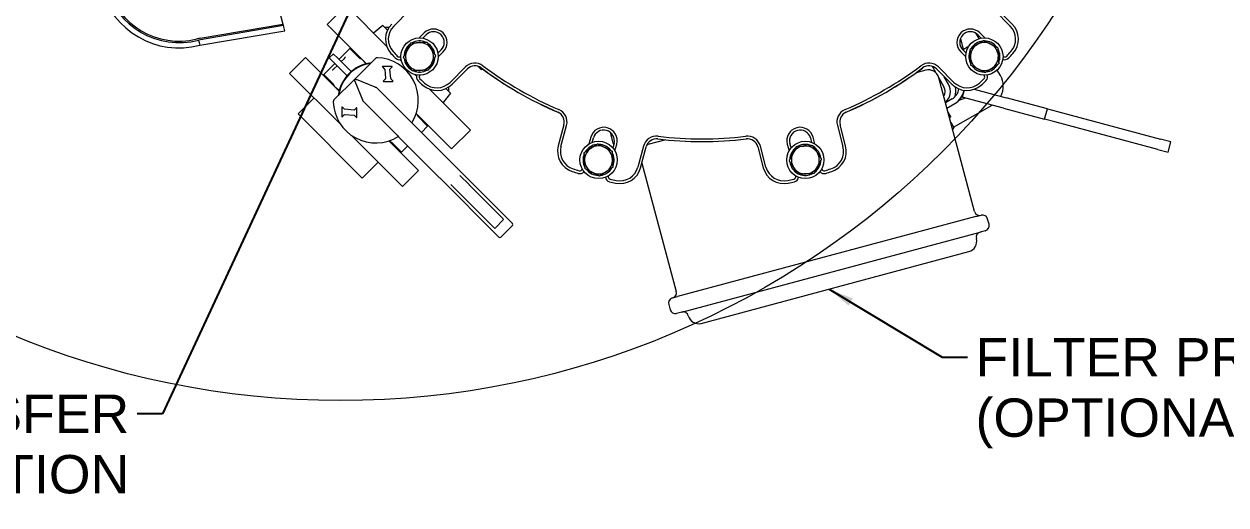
# Model space of a CAD drawing. Header units: inches. Extents: x 15 to 402, y 6 to 258.
# Drawn here: x 47.8 to 104.2, y 166 to 188.6 of the extents above; entities that cross this region are included whole.
import ezdxf

# ---------------------------------------------------------------- set-up
doc = ezdxf.new("R2010")
doc.units = ezdxf.units.IN
doc.header["$LTSCALE"] = 12
doc.header["$MEASUREMENT"] = 0
doc.layers.add('Symbol (ANSI)', color=7, linetype='Continuous', lineweight=25)
doc.layers.add('Visible', color=7, linetype='Continuous', lineweight=18)
doc.styles.add('MEMCOR Medium', font='arial.ttf')
doc.dimstyles.new('Default (ANSI)$7', dxfattribs={"dimscale": 12, "dimtxt": 0.15, "dimasz": 0.098425, "dimexe": 0.125, "dimexo": 0.0625, "dimgap": 0.031496, "dimtad": 0, "dimtih": 1, "dimtoh": 1, "dimdec": 4, "dimrnd": 1e-08, "dimzin": 3, "dimdsep": 46, "dimlunit": 5, "dimtxsty": 'MEMCOR Medium', "dimcen": 0.09, "dimdle": 0.393701, "dimclrd": 256, "dimclre": 256, "dimclrt": 256, "dimadec": 0, "dimazin": 1, "dimtfac": 0.8, "dimtofl": 0, "dimtmove": 0, "dimatfit": 3, "dimfxl": 1, "dimfrac": 1, "dimtolj": 1, "dimtzin": 4, "dimlwd": -1, "dimlwe": -1, "dimarcsym": 0})

msp = doc.modelspace()

# ---------------------------------------------------------------- linework, layer by layer
at = {"layer": 'Visible'}
for p, q in [((59.39641, 190.66558), (59.94881, 188.60399)), ((62.02792, 188.58747), (62.8061, 189.36565)), ((64.82353, 187.55962), (62.97282, 189.41033)), ((65.14758, 188.51808), (65.86888, 189.23938)), ((93.36552, 189.23938), (94.08681, 188.51808)), ((94.17874, 188.61001), (93.45744, 189.3313)), ((59.96737, 188.53472), (55.99037, 187.85891)), ((56.06164, 187.94344), (59.94881, 188.60399)), ((59.94881, 188.60399), (59.96737, 188.53472)), ((60.03236, 188.29218), (59.96737, 188.53472)), ((63.8681, 186.74729), (62.02792, 188.58747)), ((64.6398, 188.53531), (64.1952, 188.18795)), ((64.85428, 188.32083), (64.6398, 188.53531)), ((64.92774, 188.45312), (64.72199, 188.45312)), ((56.04349, 187.61435), (60.03236, 188.29218)), ((66.57461, 188.19149), (66.34428, 187.96116)), ((66.51458, 187.94761), (66.66654, 188.09957)), ((91.7457, 187.9204), (91.87614, 187.43358)), ((92.62639, 187.92554), (92.48873, 188.16397)), ((92.56786, 188.09957), (92.71981, 187.94761)), ((92.89011, 187.96116), (92.65978, 188.19149)), ((62.57844, 186.95125), (63.09345, 187.46626)), ((63.54467, 187.01503), (63.09345, 187.46626)), ((63.14913, 187.46626), (63.09345, 187.46626)), ((66.74858, 187.70394), (66.74535, 187.69759)), ((67.37364, 187.39246), (67.22169, 187.24051)), ((92.0127, 187.24051), (91.86075, 187.39246)), ((91.87614, 187.43358), (91.89683, 187.35638)), ((91.88055, 187.41716), (92.08615, 187.53586)), ((92.10486, 187.50347), (92.08615, 187.53586)), ((92.11825, 187.52727), (92.08615, 187.53586)), ((92.25637, 187.4745), (92.26272, 187.47127)), ((61.01251, 187.04173), (60.26121, 186.29043)), ((61.01251, 187.04173), (62.58753, 185.46672)), ((61.86855, 186.24137), (62.38357, 186.75638)), ((62.30022, 187.20163), (62.13318, 187.0346)), ((62.33021, 186.80973), (62.13318, 187.00676)), ((62.32805, 187.20163), (62.52509, 187.0046)), ((62.95817, 186.18178), (62.33021, 186.80973)), ((62.52509, 187.0046), (63.15304, 186.37665)), ((62.683, 186.84669), (62.81741, 186.9811)), ((64.28661, 186.99243), (63.32489, 186.03071)), ((65.51233, 186.87082), (65.44253, 186.94062)), ((65.48553, 187.10241), (65.48533, 187.10221)), ((67.23524, 187.0702), (67.46557, 187.30053)), ((91.76883, 187.30053), (91.99916, 187.0702)), ((93.74906, 187.10221), (93.74886, 187.10241)), ((60.26121, 186.29043), (62.66089, 183.89075)), ((61.86855, 186.24137), (62.31978, 185.79014)), ((61.86855, 186.18569), (61.86855, 186.24137)), ((62.35371, 186.5174), (62.48813, 186.65182)), ((64.61626, 186.60302), (64.72252, 186.49676)), ((65.06739, 186.62009), (64.62333, 186.62009)), ((64.72541, 186.49058), (64.7648, 186.05065)), ((65.00544, 186.0496), (64.96605, 186.48954)), ((64.96894, 186.4975), (65.07446, 186.60302)), ((66.2147, 186.16845), (66.1449, 186.23826)), ((66.37629, 186.21125), (66.37649, 186.21145)), ((68.51346, 186.5948), (67.79216, 185.8735)), ((67.88408, 185.78158), (68.60538, 186.50287)), ((69.27554, 186.46593), (69.11818, 186.62328)), ((69.27554, 186.46593), (69.316, 186.50639)), ((90.12103, 186.44566), (89.66984, 186.32477)), ((90.4229, 186.62709), (90.60019, 186.32002)), ((90.62901, 186.50287), (91.35031, 185.78158)), ((91.44223, 185.8735), (90.72094, 186.5948)), ((92.85791, 186.21145), (92.85811, 186.21125)), ((93.62881, 186.18929), (93.47699, 186.45225)), ((63.32489, 186.03071), (62.34239, 185.04821)), ((63.32121, 185.94218), (63.31167, 185.96583)), ((63.32682, 185.92828), (63.32121, 185.94218)), ((63.32682, 185.92828), (63.68122, 185.04999)), ((63.35846, 186.02739), (63.39263, 186.0136)), ((63.39263, 186.0136), (63.40653, 186.00799)), ((64.28483, 185.65359), (63.40653, 186.00799)), ((64.28483, 185.65359), (64.31805, 185.64019)), ((64.33225, 185.63446), (64.31805, 185.64019)), ((64.34556, 185.62565), (64.36067, 185.61054)), ((64.76191, 186.04268), (64.65639, 185.93716)), ((64.66346, 185.92009), (65.10752, 185.92009)), ((65.11459, 185.93716), (65.00833, 186.04342)), ((67.7272, 185.65367), (67.7272, 185.44791)), ((92.41573, 179.81359), (90.7334, 186.09211)), ((90.73482, 186.08683), (90.9752, 185.67047)), ((91.19171, 185.79547), (90.99404, 186.13785)), ((61.41026, 185.14138), (60.65896, 184.39008)), ((65.94009, 184.03112), (64.36067, 185.61054)), ((68.74543, 183.63772), (66.8337, 185.54945)), ((67.80939, 185.36572), (67.46203, 184.92112)), ((67.80939, 185.36572), (67.59491, 185.58021)), ((91.35658, 185.09392), (91.04853, 184.91606)), ((91.68887, 185.04205), (91.9831, 185.14305)), ((91.80199, 185.19158), (91.9831, 185.14305)), ((91.92078, 185.49806), (91.83621, 185.18241)), ((93.76806, 184.66478), (91.83621, 185.18241)), ((92.39966, 185.54907), (93.89747, 185.14774)), ((95.82932, 184.6301), (93.89747, 185.14774)), ((62.71472, 184.71148), (62.71472, 184.26742)), ((62.83805, 184.61229), (62.73179, 184.71855)), ((63.28417, 184.57002), (62.84423, 184.6094)), ((63.39765, 184.67842), (63.29213, 184.57291)), ((63.41472, 184.2273), (63.41472, 184.67135)), ((63.69463, 185.01677), (63.68122, 185.04999)), ((63.69463, 185.01677), (63.70036, 185.00257)), ((63.72427, 184.97415), (63.70917, 184.98925)), ((63.72427, 184.97415), (65.30369, 183.39472)), ((91.11551, 184.66606), (91.48158, 184.87741)), ((91.43071, 183.76551), (93.23546, 184.80748)), ((93.76806, 184.66478), (95.69991, 184.14714)), ((95.69991, 184.14714), (95.82932, 184.6301)), ((95.82932, 184.6301), (96.31228, 184.50069)), ((96.31228, 184.50069), (101.14191, 183.2066)), ((60.65896, 184.39008), (63.66416, 181.38488)), ((62.73179, 184.26035), (62.83731, 184.36587)), ((62.84527, 184.36876), (63.28521, 184.32937)), ((63.29139, 184.32648), (63.39765, 184.22022)), ((66.01105, 183.96016), (65.94009, 184.03112)), ((67.93833, 182.03288), (66.01105, 183.96016)), ((67.86155, 182.75384), (66.2057, 184.40969)), ((66.74034, 183.81937), (66.28911, 184.27059)), ((91.27747, 184.28094), (91.16782, 184.47085)), ((91.23555, 184.21806), (91.29421, 184.25193)), ((91.29282, 184.00435), (91.43836, 183.75226)), ((96.18287, 184.01773), (95.69991, 184.14714)), ((101.0125, 182.72363), (96.18287, 184.01773)), ((63.16483, 183.38681), (65.56451, 180.98713)), ((65.30369, 183.39472), (65.37466, 183.32376)), ((66.44609, 183.52512), (66.74034, 183.81937)), ((66.74034, 183.87505), (66.74034, 183.81937)), ((67.86155, 182.75384), (68.74543, 183.63772)), ((73.1371, 183.88648), (72.87309, 182.90117)), ((72.99866, 182.86753), (73.26267, 183.85284)), ((75.4554, 183.03366), (75.32496, 183.52048)), ((85.97172, 183.85284), (86.23573, 182.86753)), ((86.3613, 182.90117), (86.09729, 183.88648)), ((91.37082, 183.71326), (91.43836, 183.75226)), ((91.4211, 183.68779), (91.38346, 183.66606)), ((91.4211, 183.68779), (91.43836, 183.75226)), ((64.92513, 183.12912), (66.31581, 181.73843)), ((65.06422, 183.0457), (65.51544, 182.59448)), ((65.37466, 183.32376), (67.30194, 181.39648)), ((65.51544, 182.59448), (65.80969, 182.88873)), ((74.3978, 183.29821), (74.3135, 182.98357)), ((74.46775, 183.05699), (74.52337, 183.26456)), ((74.79223, 182.96296), (74.79261, 182.95585)), ((75.4893, 183.00574), (75.43368, 182.79817)), ((75.47609, 182.95645), (75.4554, 183.03366)), ((75.53056, 182.65746), (75.61487, 182.97209)), ((76.87523, 182.88485), (76.61122, 181.89955)), ((76.73679, 181.8659), (77.00081, 182.85121)), ((77.92053, 183.17655), (77.08103, 182.95161)), ((82.23359, 182.85121), (82.4976, 181.8659)), ((82.62317, 181.89955), (82.35916, 182.88485)), ((83.61952, 182.97209), (83.70383, 182.65746)), ((83.80071, 182.79817), (83.74509, 183.00574)), ((84.12873, 182.87898), (84.13262, 182.87301)), ((84.71102, 183.26456), (84.76664, 183.05699)), ((84.9209, 182.98357), (84.83659, 183.29821)), ((101.62487, 183.07719), (101.14191, 183.2066)), ((101.49546, 182.59422), (101.62487, 183.07719)), ((65.45977, 182.59448), (65.51544, 182.59448)), ((101.0125, 182.72363), (101.49546, 182.59422)), ((64.41546, 182.13618), (63.66416, 181.38488)), ((66.31581, 181.73843), (65.56451, 180.98713)), ((67.93833, 182.03288), (67.96326, 182.00795)), ((70.67725, 179.29396), (67.96326, 182.00795)), ((73.99917, 181.8105), (73.9991, 181.81022)), ((76.79555, 182.08519), (78.4098, 176.06072)), ((85.2353, 181.81022), (85.23522, 181.8105)), ((67.32687, 181.37155), (67.30194, 181.39648)), ((67.32687, 181.37155), (70.04085, 178.65757)), ((68.68444, 181.07464), (68.25439, 181.50469)), ((75.21616, 181.48411), (75.21624, 181.48438)), ((84.01816, 181.48438), (84.01823, 181.48411)), ((67.83013, 181.08042), (68.26017, 180.65038)), ((68.26926, 180.64129), (68.26017, 180.65038)), ((68.26926, 180.64129), (69.84816, 179.06239)), ((68.68444, 181.07464), (68.69353, 181.06555)), ((70.27243, 179.48665), (68.69353, 181.06555)), ((69.91887, 179.04824), (70.28657, 179.41594)), ((70.27243, 179.48665), (70.28657, 179.47251)), ((92.48043, 179.57211), (78.47451, 175.81924)), ((92.48043, 179.57211), (92.72191, 179.63682)), ((93.09281, 179.21856), (93.0281, 179.46004)), ((69.8623, 179.04824), (69.84816, 179.06239)), ((70.17166, 178.61161), (70.72321, 179.16315)), ((70.67725, 179.29396), (70.72321, 179.248)), ((78.66862, 175.09479), (92.67455, 178.84767)), ((92.91603, 178.91237), (92.67455, 178.84767)), ((70.08681, 178.61161), (70.04085, 178.65757)), ((79.58718, 174.56446), (92.14422, 177.92911)), ((78.23303, 175.75453), (78.47451, 175.81924)), ((78.05625, 175.44834), (78.12096, 175.20686)), ((78.66862, 175.09479), (78.42714, 175.03009))]:
    msp.add_line(p, q, dxfattribs=at)
for centre, radius in [((62.65597, 210.94167), 40), ((66.36038, 187.08631), 0.875), ((92.87401, 187.08631), 0.875), ((74.76487, 182.23398), 0.875), ((84.46953, 182.23398), 0.875)]:
    msp.add_circle(centre, radius, dxfattribs=at)
for centre, radius, start, end in [((55.0719, 191.29738), 3.80903, 195, 284.777991), ((55.0719, 191.29738), 3.55903, 195, 284.955366), ((55.0719, 191.29738), 3.48763, 195, 283.87298), ((65.76276, 187.9029), 1, 135, 221.921409), ((65.76276, 187.9029), 0.87, 135, 221.921409), ((93.47163, 187.9029), 0.87, 318.078591, 45), ((93.47163, 187.9029), 1, 318.078591, 45), ((56.41764, 185.84847), 2.125, 99.644175, 103.87298), ((67.02009, 187.74601), 0.63, 315, 135), ((67.02009, 187.74601), 0.5, 315, 135), ((92.2143, 187.74601), 0.63, 45, 225), ((92.2143, 187.74601), 0.5, 45, 225), ((79.6172, 200.34312), 19.49, 221.921409, 222.780972), ((66.36038, 187.08631), 0.7295, 127.099296, 178.981014), ((66.36038, 187.08631), 0.656, 153.040155, 213.040155), ((66.36038, 187.08631), 0.656, 93.040155, 153.040155), ((66.36038, 187.08631), 0.7295, 67.099296, 118.981014), ((66.36038, 187.08631), 0.656, 33.040155, 93.040155), ((66.36038, 187.08631), 0.7295, 57.850081, 58.981014), ((66.36038, 187.08631), 0.7295, 7.099296, 57.850081), ((66.36038, 187.08631), 0.656, 333.040155, 33.040155), ((92.87401, 187.08631), 0.7295, 157.099296, 208.981014), ((92.87401, 187.08631), 0.656, 123.040155, 183.040155), ((92.87401, 187.08631), 0.7295, 147.850081, 148.981014), ((92.87401, 187.08631), 0.7295, 97.099296, 147.850081), ((92.87401, 187.08631), 0.656, 63.040155, 123.040155), ((92.87401, 187.08631), 0.7295, 37.099296, 88.981014), ((92.87401, 187.08631), 0.656, 3.040155, 63.040155), ((92.87401, 187.08631), 0.7295, 337.099296, 28.981014), ((79.6172, 200.34312), 19.49, 317.219028, 318.078591), ((62.1471, 187.02068), 0.01969, 135, 225), ((62.31413, 187.18771), 0.01969, 45, 135), ((64.30445, 185.03037), 1.7715, 97.212687, 172.787313), ((64.30445, 185.03037), 1.75, 98.767952, 171.232048), ((64.02854, 186.81922), 0.06, 278.767952, 315), ((64.375, 186.90404), 0.125, 87.843643, 135), ((64.30445, 185.03037), 2, 328.002878, 87.843643), ((79.6172, 200.34312), 19.62, 221.921409, 222.780972), ((65.40048, 187.18706), 0.25, 222.780972, 292.261312), ((65.40048, 187.18706), 0.12, 222.780972, 315), ((66.36038, 187.08631), 0.7295, 187.099296, 238.981014), ((66.36038, 187.08631), 0.656, 273.040155, 333.040155), ((66.36038, 187.08631), 0.7295, 307.099296, 358.981014), ((68.95893, 186.14932), 0.63, 53.09675, 135), ((90.27546, 186.14932), 0.63, 45, 126.90325), ((92.87401, 187.08631), 0.656, 183.040155, 243.040155), ((92.87401, 187.08631), 0.656, 303.040155, 3.040155), ((93.83391, 187.18706), 0.25, 247.738688, 317.219028), ((93.83391, 187.18706), 0.12, 225, 317.219028), ((79.6172, 200.34312), 19.62, 317.219028, 318.078591), ((64.62333, 186.61009), 0.01, 90, 225), ((64.71545, 186.48969), 0.01, 5.116104, 45), ((64.97601, 186.49043), 0.01, 135, 185.116104), ((65.06739, 186.61009), 0.01, 315, 90), ((66.36038, 187.08631), 0.656, 213.040155, 273.040155), ((66.36038, 187.08631), 0.7295, 247.099296, 298.981014), ((66.46114, 186.1264), 0.25, 157.738688, 227.219028), ((66.46114, 186.1264), 0.12, 135, 227.219028), ((68.95893, 186.14932), 0.5, 53.09675, 135), ((79.6172, 200.34312), 17.25021, 233.049065, 246.950935), ((79.6172, 200.34312), 17.25, 233.09675, 246.90325), ((79.6172, 200.34312), 17.12, 233.09675, 246.90325), ((79.6172, 200.34312), 17.12, 293.09675, 306.90325), ((79.6172, 200.34312), 17.25021, 293.049065, 306.950935), ((79.6172, 200.34312), 17.25, 293.09675, 306.90325), ((90.27546, 186.14932), 0.5, 45, 126.90325), ((90.25044, 185.9627), 0.5, 15, 105), ((92.87401, 187.08631), 0.7295, 217.099296, 268.981014), ((92.87401, 187.08631), 0.656, 243.040155, 303.040155), ((92.77325, 186.1264), 0.12, 312.780972, 45), ((92.77325, 186.1264), 0.25, 312.780972, 22.261312), ((92.87401, 187.08631), 0.7295, 277.099296, 328.981014), ((92.76279, 185.68929), 1, 331.737167, 30), ((63.36731, 185.98828), 0.06, 173.64323, 201.974508), ((63.36731, 185.98828), 0.06, 135.253209, 173.64323), ((63.33601, 185.97175), 0.06, 85.95981, 100.682393), ((64.31728, 185.59736), 0.04, 45, 68.025492), ((64.66346, 185.93009), 0.01, 135, 270), ((64.75484, 186.04975), 0.01, 315, 5.116104), ((65.0154, 186.0505), 0.01, 185.116104, 225), ((65.10752, 185.93009), 0.01, 270, 45), ((79.6172, 200.34312), 19.62, 227.219028, 228.078591), ((79.6172, 200.34312), 19.49, 227.219028, 228.078591), ((67.17698, 186.48869), 1, 228.078591, 315), ((67.17698, 186.48869), 0.87, 228.078591, 315), ((90.59415, 185.45047), 0.44, 328.088317, 30), ((90.59415, 185.45047), 0.69, 310.824489, 30), ((92.05742, 186.48869), 1, 225, 311.921409), ((92.05742, 186.48869), 0.87, 225, 311.921409), ((90.59415, 185.45047), 0.94, 345.107156, 12.258169), ((79.6172, 200.34312), 19.49, 311.921409, 312.780972), ((79.6172, 200.34312), 19.62, 311.921409, 312.780972), ((62.5156, 185.30627), 0.06, 315, 351.232048), ((91.03158, 185.65683), 0.65, 300, 351.850458), ((91.03158, 185.65683), 0.9, 300, 349.868562), ((91.03158, 185.65683), 0.9, 316.914066, 328.87238), ((62.43077, 184.95982), 0.125, 135, 182.156357), ((64.30445, 185.03037), 2, 182.156357, 301.997122), ((62.72472, 184.71148), 0.01, 45, 180), ((62.84512, 184.61936), 0.01, 225, 264.883896), ((63.28506, 184.57998), 0.01, 264.883896, 315), ((63.40472, 184.67135), 0.01, 0, 135), ((63.73745, 185.01754), 0.04, 201.974508, 225), ((72.65414, 184.01589), 0.63, 345, 66.90325), ((86.58025, 184.01589), 0.63, 113.09675, 195), ((62.72472, 184.26742), 0.01, 180, 315), ((62.84438, 184.3588), 0.01, 84.883896, 135), ((63.28432, 184.31941), 0.01, 45, 84.883896), ((63.40472, 184.2273), 0.01, 225, 0), ((72.65414, 184.01589), 0.5, 345, 66.90325), ((86.58025, 184.01589), 0.5, 113.09675, 195), ((75.00634, 183.13515), 0.63, 345, 165), ((75.00634, 183.13515), 0.5, 345, 165), ((84.22806, 183.13515), 0.63, 15, 195), ((84.22806, 183.13515), 0.5, 15, 195), ((73.83902, 182.64236), 1, 165, 251.921409), ((73.83902, 182.64236), 0.87, 165, 251.921409), ((74.76487, 182.23398), 0.7295, 97.099296, 148.981014), ((74.76487, 182.23398), 0.656, 63.040155, 123.040155), ((74.76487, 182.23398), 0.7295, 87.850081, 88.981014), ((74.76487, 182.23398), 0.7295, 37.099296, 87.850081), ((74.76487, 182.23398), 0.656, 3.040155, 63.040155), ((77.48377, 182.7218), 0.63, 83.09675, 165), ((77.48377, 182.7218), 0.5, 83.09675, 165), ((77.21044, 182.46864), 0.5, 105, 110.932883), ((79.6172, 200.34312), 17.25021, 263.049065, 276.950935), ((79.6172, 200.34312), 17.25, 263.09675, 276.90325), ((79.6172, 200.34312), 17.12, 263.09675, 276.90325), ((81.75063, 182.7218), 0.63, 15, 96.90325), ((81.75063, 182.7218), 0.5, 15, 96.90325), ((84.46953, 182.23398), 0.7295, 127.099296, 178.981014), ((84.46953, 182.23398), 0.656, 93.040155, 153.040155), ((84.46953, 182.23398), 0.7295, 117.850081, 118.981014), ((84.46953, 182.23398), 0.7295, 67.099296, 117.850081), ((84.46953, 182.23398), 0.656, 33.040155, 93.040155), ((84.46953, 182.23398), 0.7295, 7.099296, 58.981014), ((85.39538, 182.64236), 0.87, 288.078591, 15), ((85.39538, 182.64236), 1, 288.078591, 15), ((74.76487, 182.23398), 0.7295, 157.099296, 208.981014), ((74.76487, 182.23398), 0.656, 123.040155, 183.040155), ((74.76487, 182.23398), 0.656, 303.040155, 3.040155), ((74.76487, 182.23398), 0.7295, 337.099296, 28.981014), ((84.46953, 182.23398), 0.656, 153.040155, 213.040155), ((84.46953, 182.23398), 0.656, 333.040155, 33.040155), ((79.6172, 200.34312), 19.62, 251.921409, 252.780972), ((79.6172, 200.34312), 19.49, 251.921409, 252.780972), ((73.88319, 181.84128), 0.25, 252.780972, 322.261312), ((73.88319, 181.84128), 0.12, 252.780972, 345), ((74.76487, 182.23398), 0.656, 183.040155, 243.040155), ((74.76487, 182.23398), 0.7295, 217.099296, 268.981014), ((74.76487, 182.23398), 0.656, 243.040155, 303.040155), ((74.76487, 182.23398), 0.7295, 277.099296, 328.981014), ((75.77087, 182.12472), 1, 258.078591, 345), ((75.77087, 182.12472), 0.87, 258.078591, 345), ((83.46353, 182.12472), 1, 195, 281.921409), ((83.46353, 182.12472), 0.87, 195, 281.921409), ((84.46953, 182.23398), 0.7295, 187.099296, 238.981014), ((84.46953, 182.23398), 0.656, 213.040155, 273.040155), ((84.46953, 182.23398), 0.656, 273.040155, 333.040155), ((84.46953, 182.23398), 0.7295, 307.099296, 358.981014), ((85.35121, 181.84128), 0.25, 217.738688, 287.219028), ((85.35121, 181.84128), 0.12, 195, 287.219028), ((79.6172, 200.34312), 19.49, 287.219028, 288.078591), ((79.6172, 200.34312), 19.62, 287.219028, 288.078591), ((75.33208, 181.45305), 0.25, 187.738688, 257.219028), ((75.33208, 181.45305), 0.12, 165, 257.219028), ((79.6172, 200.34312), 19.62, 257.219028, 258.078591), ((79.6172, 200.34312), 19.49, 257.219028, 258.078591), ((79.6172, 200.34312), 19.49, 281.921409, 282.780972), ((79.6172, 200.34312), 19.62, 281.921409, 282.780972), ((83.90232, 181.45305), 0.12, 282.780972, 15), ((83.90232, 181.45305), 0.25, 282.780972, 352.261312), ((84.46953, 182.23398), 0.7295, 247.099296, 298.981014), ((70.25828, 179.44422), 0.04, 315, 45), ((92.65721, 179.8783), 0.25, 195, 285), ((92.78662, 179.39533), 0.25, 15, 105), ((69.89059, 179.07653), 0.04, 225, 315), ((70.68078, 179.20558), 0.06, 315, 45), ((92.73925, 178.60619), 0.25, 105, 195), ((92.85132, 179.15385), 0.25, 285, 15), ((70.12924, 178.65403), 0.06, 225, 315), ((92.01481, 178.41207), 0.5, 285, 15), ((78.16832, 175.99601), 0.25, 285, 15), ((78.29773, 175.51305), 0.25, 105, 195), ((78.36244, 175.27157), 0.25, 195, 285), ((78.73333, 174.85331), 0.25, 15, 105), ((79.45777, 175.04742), 0.5, 195, 285)]:
    msp.add_arc(centre, radius, start, end, dxfattribs=at)
for points in [[(55.99037, 187.85891), (56.00813, 187.77743), (56.02585, 187.69585), (56.04349, 187.61435)], [(63.32489, 186.03071), (63.32489, 186.03071), (63.32482, 186.03064), (63.3247, 186.03052)]]:
    msp.add_open_spline(points, degree=3, dxfattribs=at)
for points, weights in [([(65.60397, 187.04613), (65.69598, 187.22704), (65.77567, 187.38371)], [1, 1.0379548493, 1]), ([(65.77567, 187.38371), (65.85537, 187.54039), (65.94738, 187.7213)], [1, 1.0379548493, 1]), ([(65.94738, 187.7213), (66.15007, 187.73206), (66.32559, 187.74138)], [1, 1.0379548493, 1]), ([(66.32559, 187.74138), (66.50112, 187.75071), (66.7038, 187.76147)], [1, 1.0379548493, 1]), ([(66.7038, 187.76147), (66.81446, 187.59133), (66.9103, 187.44398)], [1, 1.0379548493, 1]), ([(66.9103, 187.44398), (67.00614, 187.29663), (67.1168, 187.12648)], [1, 1.0379548493, 1]), ([(92.19885, 187.42972), (92.36899, 187.54039), (92.51634, 187.63622)], [1, 1.0379548493, 1]), ([(92.21893, 187.05151), (92.20961, 187.22704), (92.19885, 187.42972)], [1, 1.0379548493, 1]), ([(92.51634, 187.63622), (92.66369, 187.73206), (92.83384, 187.84272)], [1, 1.0379548493, 1]), ([(92.83384, 187.84272), (93.01475, 187.75071), (93.17142, 187.67102)], [1, 1.0379548493, 1]), ([(93.17142, 187.67102), (93.32809, 187.59133), (93.509, 187.49931)], [1, 1.0379548493, 1]), ([(93.509, 187.49931), (93.51976, 187.29663), (93.52909, 187.1211)], [1, 1.0379548493, 1]), ([(63.70656, 186.90882), (63.77753, 186.83066), (63.83664, 186.73898)], [1, 1.0021574052, 1.00079026438]), ([(65.81047, 186.72864), (65.71463, 186.87599), (65.60397, 187.04613)], [1, 1.0379548493, 1]), ([(66.94509, 186.7889), (66.8654, 186.63223), (66.77338, 186.45132)], [1, 1.0379548493, 1]), ([(67.1168, 187.12648), (67.02478, 186.94557), (66.94509, 186.7889)], [1, 1.0379548493, 1]), ([(92.23902, 186.67331), (92.22825, 186.87599), (92.21893, 187.05151)], [1, 1.0379548493, 1]), ([(93.52909, 187.1211), (93.53841, 186.94557), (93.54917, 186.74289)], [1, 1.0379548493, 1]), ([(66.01697, 186.41114), (65.9063, 186.58129), (65.81047, 186.72864)], [1, 1.0379548493, 1]), ([(66.39518, 186.43123), (66.21965, 186.42191), (66.01697, 186.41114)], [1, 1.0379548493, 1]), ([(66.77338, 186.45132), (66.5707, 186.44055), (66.39518, 186.43123)], [1, 1.0379548493, 1]), ([(92.5766, 186.5016), (92.41993, 186.58129), (92.23902, 186.67331)], [1, 1.0379548493, 1]), ([(92.91418, 186.32989), (92.73327, 186.42191), (92.5766, 186.5016)], [1, 1.0379548493, 1]), ([(93.23168, 186.53639), (93.08433, 186.44055), (92.91418, 186.32989)], [1, 1.0379548493, 1]), ([(93.54917, 186.74289), (93.37903, 186.63223), (93.23168, 186.53639)], [1, 1.0379548493, 1]), ([(62.59583, 185.49817), (62.50415, 185.55728), (62.42599, 185.62825)], [1.00079026438, 1.0021574052, 1]), ([(91.23148, 184.23327), (91.25436, 184.25488), (91.27747, 184.28094)], [1.01653533161, 1.01216973513, 1]), ([(91.27747, 184.28094), (91.29421, 184.25193), (91.29421, 184.25193)], [1, 1.0379548493, 1]), ([(74.4072, 182.78389), (74.55455, 182.87973), (74.72469, 182.99039)], [1, 1.0379548493, 1]), ([(74.72469, 182.99039), (74.9056, 182.89838), (75.06227, 182.81869)], [1, 1.0379548493, 1]), ([(75.06227, 182.81869), (75.21895, 182.73899), (75.39986, 182.64698)], [1, 1.0379548493, 1]), ([(83.88482, 182.53138), (83.96451, 182.68806), (84.05653, 182.86897)], [1, 1.0379548493, 1]), ([(84.05653, 182.86897), (84.25921, 182.87973), (84.43474, 182.88905)], [1, 1.0379548493, 1]), ([(84.43474, 182.88905), (84.61026, 182.89838), (84.81294, 182.90914)], [1, 1.0379548493, 1]), ([(84.81294, 182.90914), (84.92361, 182.73899), (85.01944, 182.59164)], [1, 1.0379548493, 1]), ([(74.0897, 182.57739), (74.25985, 182.68806), (74.4072, 182.78389)], [1, 1.0379548493, 1]), ([(74.10979, 182.19918), (74.10047, 182.37471), (74.0897, 182.57739)], [1, 1.0379548493, 1]), ([(75.39986, 182.64698), (75.41062, 182.44429), (75.41994, 182.26877)], [1, 1.0379548493, 1]), ([(75.41994, 182.26877), (75.42927, 182.09324), (75.44003, 181.89056)], [1, 1.0379548493, 1]), ([(83.71311, 182.1938), (83.80513, 182.37471), (83.88482, 182.53138)], [1, 1.0379548493, 1]), ([(85.01944, 182.59164), (85.11528, 182.44429), (85.22594, 182.27415)], [1, 1.0379548493, 1]), ([(85.22594, 182.27415), (85.13393, 182.09324), (85.05424, 181.93657)], [1, 1.0379548493, 1]), ([(74.12988, 181.82098), (74.11911, 182.02366), (74.10979, 182.19918)], [1, 1.0379548493, 1]), ([(74.46746, 181.64927), (74.31079, 181.72896), (74.12988, 181.82098)], [1, 1.0379548493, 1]), ([(75.12254, 181.68406), (74.97519, 181.58822), (74.80504, 181.47756)], [1, 1.0379548493, 1]), ([(75.44003, 181.89056), (75.26988, 181.7799), (75.12254, 181.68406)], [1, 1.0379548493, 1]), ([(83.91961, 181.87631), (83.82377, 182.02366), (83.71311, 182.1938)], [1, 1.0379548493, 1]), ([(84.12611, 181.55881), (84.01545, 181.72896), (83.91961, 181.87631)], [1, 1.0379548493, 1]), ([(85.05424, 181.93657), (84.97455, 181.7799), (84.88253, 181.59899)], [1, 1.0379548493, 1]), ([(74.80504, 181.47756), (74.62413, 181.56958), (74.46746, 181.64927)], [1, 1.0379548493, 1]), ([(84.50432, 181.5789), (84.32879, 181.56958), (84.12611, 181.55881)], [1, 1.0379548493, 1]), ([(84.88253, 181.59899), (84.67985, 181.58822), (84.50432, 181.5789)], [1, 1.0379548493, 1])]:
    msp.add_rational_spline(points, weights, degree=2, dxfattribs=at)
for points, knots in [([(62.81741, 186.9811), (62.82657, 186.99026), (62.8353, 186.99985), (62.85086, 187.01866), (62.85772, 187.02788), (62.86846, 187.04399), (62.87256, 187.05104), (62.87768, 187.06117), (62.87915, 187.06478), (62.88011, 187.06758), (62.88023, 187.0681), (62.88024, 187.0681)], [0, 0, 0, 0, 0.117232944, 0.117232944, 0.232198944, 0.232198944, 0.336233647, 0.336233647, 0.419294273, 0.419294273, 0.457630897, 0.457630897, 0.457630897, 0.457630897]), ([(63.54952, 187.01235), (63.54924, 187.01245), (63.54895, 187.01255), (63.54783, 187.01299), (63.54704, 187.01336), (63.54569, 187.01416), (63.54512, 187.01459), (63.54467, 187.01503)], [0.1754232945, 0.1754232945, 0.1754232945, 0.1754232945, 0.1777740247, 0.1777740247, 0.185040697, 0.185040697, 0.1923073693, 0.1923073693, 0.1923073693, 0.1923073693]), ([(63.54952, 187.01235), (63.55913, 187.00907), (63.56853, 187.00559), (63.60934, 186.98905), (63.63735, 186.9736), (63.6588, 186.95658)], [1.494648308, 1.494648308, 1.494648308, 1.494648308, 1.572205019, 1.572205019, 1.842813011, 1.842813011, 1.842813011, 1.842813011]), ([(62.26672, 186.45458), (62.26672, 186.45458), (62.26685, 186.4546), (62.26775, 186.45487), (62.26927, 186.45538), (62.27401, 186.45736), (62.2776, 186.45905), (62.28698, 186.46413), (62.2931, 186.46783), (62.30742, 186.47749), (62.3158, 186.48373), (62.33356, 186.49829), (62.34296, 186.50676), (62.35255, 186.51625), (62.35313, 186.51682), (62.35371, 186.5174)], [0.178993895, 0.178993895, 0.178993895, 0.178993895, 0.197959863, 0.197959863, 0.251910575, 0.251910575, 0.321439603, 0.321439603, 0.409712395, 0.409712395, 0.514503854, 0.514503854, 0.629216052, 0.629216052, 0.636633466, 0.636633466, 0.636633466, 0.636633466]), ([(62.31978, 185.79014), (62.32022, 185.7897), (62.32065, 185.78913), (62.32146, 185.78777), (62.32183, 185.78699), (62.32226, 185.78586), (62.32237, 185.78558), (62.32246, 185.78529)], [0.0644246105, 0.0644246105, 0.0644246105, 0.0644246105, 0.0716912828, 0.0716912828, 0.0789579552, 0.0789579552, 0.0813086854, 0.0813086854, 0.0813086854, 0.0813086854]), ([(62.37823, 185.67601), (62.36121, 185.69747), (62.34577, 185.72547), (62.32922, 185.76629), (62.32574, 185.77568), (62.32246, 185.78529)], [1.99787644, 1.99787644, 1.99787644, 1.99787644, 2.268484431, 2.268484431, 2.346041142, 2.346041142, 2.346041142, 2.346041142]), ([(63.32773, 186.01612), (63.32573, 186.02123), (63.32494, 186.02422), (63.32433, 186.02723), (63.32422, 186.02822), (63.32427, 186.02972), (63.32442, 186.03024), (63.3247, 186.03052)], [0, 0, 0, 0, 0.055402638, 0.055402638, 0.091701074, 0.091701074, 0.127427899, 0.127427899, 0.127427899, 0.127427899]), ([(63.33479, 186.00315), (63.33474, 186.00321), (63.3347, 186.00327), (63.33273, 186.00611), (63.32977, 186.01089), (63.32773, 186.01612)], [-0.0006488507, -0.0006488507, -0.0006488507, -0.0006488507, 0, 0, 0.02871512, 0.02871512, 0.02871512, 0.02871512]), ([(63.34024, 186.0316), (63.34128, 186.03152), (63.34234, 186.03142), (63.34779, 186.03075), (63.35325, 186.02942), (63.35846, 186.02739)], [0.0923027288, 0.0923027288, 0.0923027288, 0.0923027288, 0.1039513514, 0.1039513514, 0.1517370835, 0.1517370835, 0.1517370835, 0.1517370835]), ([(66.23066, 184.38473), (66.24768, 184.36327), (66.26312, 184.33527), (66.27967, 184.29445), (66.28315, 184.28506), (66.28643, 184.27545)], [1.998522417, 1.998522417, 1.998522417, 1.998522417, 2.269130409, 2.269130409, 2.34668712, 2.34668712, 2.34668712, 2.34668712]), ([(66.28911, 184.27059), (66.28867, 184.27104), (66.28824, 184.27161), (66.28744, 184.27297), (66.28707, 184.27375), (66.28663, 184.27488), (66.28653, 184.27516), (66.28643, 184.27545)], [0.0644246105, 0.0644246105, 0.0644246105, 0.0644246105, 0.0716912828, 0.0716912828, 0.0789579552, 0.0789579552, 0.0813086854, 0.0813086854, 0.0813086854, 0.0813086854]), ([(65.05937, 183.04839), (65.04976, 183.05166), (65.04036, 183.05515), (64.99955, 183.07169), (64.97155, 183.08714), (64.95009, 183.10416)], [1.495294286, 1.495294286, 1.495294286, 1.495294286, 1.572850997, 1.572850997, 1.843458988, 1.843458988, 1.843458988, 1.843458988]), ([(65.05937, 183.04839), (65.05965, 183.04829), (65.05994, 183.04819), (65.06106, 183.04775), (65.06185, 183.04738), (65.0632, 183.04658), (65.06377, 183.04615), (65.06422, 183.0457)], [0.1754232945, 0.1754232945, 0.1754232945, 0.1754232945, 0.1777740247, 0.1777740247, 0.185040697, 0.185040697, 0.1923073693, 0.1923073693, 0.1923073693, 0.1923073693])]:
    msp.add_open_spline(points, degree=3, knots=knots, dxfattribs=at)

# ---------------------------------------------------------------- texts
at = {"layer": 'Symbol (ANSI)', "char_height": 1.8000001, "line_spacing_factor": 0.944221, "style": 'MEMCOR Medium'}
for s, insert, width, attachment_point in [('\\fArial|b0|i0;FILTER PROGRAMMER\\P\\fArial|b0|i0;(OPTIONAL MOUNTING SIDE)', (92.45929, 173.87383), 35.3510699, 1), ('\\fArial|b0|i0;VACUUM TRANSFER\\P\\fArial|b0|i0;1 1/2 in [DN40] CONNECTION', (52.73204, 171.21912), 34.375612, 3)]:
    msp.add_mtext(s, dxfattribs=dict(at, insert=insert, width=width, attachment_point=attachment_point))

# ---------------------------------------------------------------- leaders
at = {"layer": 'Symbol (ANSI)', "annotation_type": 0, "has_hookline": 1}
for points, hookline_direction, text_width in [([(71.02273, 206.31808), (54.2911, 170.31912), (53.11, 170.31912)], 1, 33.8955), ([(85.5856, 176.17173), (90.90023, 172.97383), (92.08133, 172.97383)], 0, 35.10246)]:
    msp.add_leader(points, dimstyle='Default (ANSI)$7', override={"dimtad": 0}, dxfattribs=dict(at, hookline_direction=hookline_direction, text_width=text_width))

doc.saveas('drawing.dxf')
